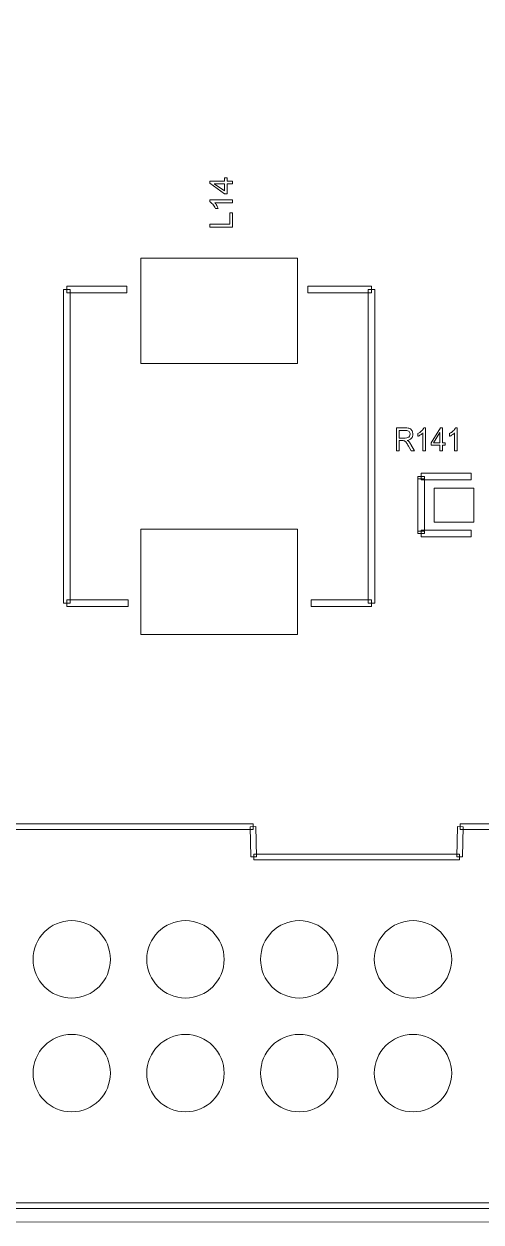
# Model space of a CAD drawing. Header units: millimetres. Extents: x -90 to 99, y -65 to 67.
# Drawn here: x -5.37 to 4.84, y -64.95 to -38.21 of the extents above; entities that cross this region are included whole.
import ezdxf

# ---------------------------------------------------------------- set-up
doc = ezdxf.new("R2010")
doc.units = ezdxf.units.MM
doc.header["$MEASUREMENT"] = 0
for name, color, linetype in [('BG_OUTLINE', 7, 'Continuous'), ('PG_SILKSCREEN_TOP', 7, 'Continuous'), ('PIN_TOP', 7, 'Continuous'), ('RD_SILKSCREEN_TOP', 7, 'Continuous')]:
    doc.layers.add(name, color=color, linetype=linetype)

msp = doc.modelspace()

# ---------------------------------------------------------------- linework, layer by layer
at = {"layer": 'BG_OUTLINE', "color": 3, "lineweight": 9}
msp.add_open_spline([(-71.7269, -61.8795), (-71.7269, -61.8795), (-71.7343, 42.2681), (-71.7343, 42.2681), (-71.7343, 42.2681), (-71.7348, 43.0066), (-71.4419, 43.715), (-70.92, 44.2375), (-70.92, 44.2375), (-70.3982, 44.76), (-69.6866, 45.0538), (-68.9482, 45.0543), (-68.9482, 45.0543), (-68.9482, 45.0543), (75.2046, 45.0543), (75.2046, 45.0543), (75.2046, 45.0543), (76.8319, 45.0552), (78.1763, 43.7805), (78.2661, 42.1556), (78.2661, 42.1556), (78.2661, 42.1556), (78.2661, 31.2814), (78.2661, 31.2814), (78.2661, 31.2814), (78.2661, 31.2814), (72.2646, 31.2814), (72.2646, 31.2814), (72.2646, 31.2814), (72.2646, 31.2814), (72.2646, 26.9814), (72.2646, 26.9814), (72.2646, 26.9814), (72.2646, 26.9814), (78.2661, 26.9814), (78.2661, 26.9814), (78.2661, 26.9814), (78.2661, 26.9814), (78.2661, 18.6553), (78.2661, 18.6553), (78.2661, 18.6553), (78.2661, 18.6553), (72.2496, 18.6553), (72.2496, 18.6553), (72.2496, 18.6553), (72.2496, 18.6553), (72.2496, 14.3553), (72.2496, 14.3553), (72.2496, 14.3553), (72.2496, 14.3553), (78.2661, 14.3553), (78.2661, 14.3553), (78.2661, 14.3553), (78.2661, 14.3553), (78.2661, 9.255), (78.2661, 9.255), (78.2661, 9.255), (78.2661, 9.255), (72.2648, 9.255), (72.2648, 9.255), (72.2648, 9.255), (72.2648, 9.255), (72.2648, 4.955), (72.2648, 4.955), (72.2648, 4.955), (72.2648, 4.955), (78.2661, 4.955), (78.2661, 4.955), (78.2661, 4.955), (78.2661, 4.955), (78.2661, -3.3762), (78.2661, -3.3762), (78.2661, -3.3762), (78.2661, -3.3762), (72.2445, -3.3762), (72.2445, -3.3762), (72.2445, -3.3762), (72.2445, -3.3762), (72.2445, -7.6762), (72.2445, -7.6762), (72.2445, -7.6762), (72.2445, -7.6762), (78.2661, -7.6762), (78.2661, -7.6762), (78.2661, -7.6762), (78.2661, -7.6762), (78.2661, -12.7615), (78.2661, -12.7615), (78.2661, -12.7615), (78.2661, -12.7615), (72.2651, -12.7615), (72.2651, -12.7615), (72.2651, -12.7615), (72.2651, -12.7615), (72.2651, -17.0615), (72.2651, -17.0615), (72.2651, -17.0615), (72.2651, -17.0615), (78.2661, -17.0615), (78.2661, -17.0615), (78.2661, -17.0615), (78.2661, -17.0615), (78.2661, -25.4097), (78.2661, -25.4097), (78.2661, -25.4097), (78.2661, -25.4097), (72.2656, -25.4097), (72.2656, -25.4097), (72.2656, -25.4097), (72.2656, -25.4097), (72.2656, -29.7097), (72.2656, -29.7097), (72.2656, -29.7097), (72.2656, -29.7097), (78.2661, -29.7097), (78.2661, -29.7097), (78.2661, -29.7097), (78.2661, -29.7097), (78.2661, -34.793), (78.2661, -34.793), (78.2661, -34.793), (78.2661, -34.793), (72.2679, -34.793), (72.2679, -34.793), (72.2679, -34.793), (72.2679, -34.793), (72.2679, -39.0929), (72.2679, -39.0929), (72.2679, -39.0929), (72.2679, -39.0929), (78.2661, -39.0929), (78.2661, -39.0929), (78.2661, -39.0929), (78.2661, -39.0929), (78.2661, -47.4269), (78.2661, -47.4269), (78.2661, -47.4269), (78.2661, -47.4269), (72.2679, -47.4269), (72.2679, -47.4269), (72.2679, -47.4269), (72.2679, -47.4269), (72.2679, -51.7269), (72.2679, -51.7269), (72.2679, -51.7269), (72.2679, -51.7269), (78.2661, -51.7269), (78.2661, -51.7269), (78.2661, -51.7269), (78.2661, -51.7269), (78.2661, -51.8138), (78.2661, -51.8138), (78.2661, -51.8138), (78.2661, -51.8138), (78.2656, -61.8468), (78.2656, -61.8468), (78.2656, -61.8468), (78.2661, -62.6669), (77.9407, -63.4536), (77.3612, -64.0339), (77.3612, -64.0339), (76.7817, -64.6142), (75.9915, -64.9405), (75.1713, -64.941), (75.1713, -64.941), (75.1713, -64.941), (-68.6609, -64.9456), (-68.6609, -64.9456), (-68.6609, -64.9456), (-69.4735, -64.9461), (-70.2531, -64.6237), (-70.8281, -64.0495), (-70.8281, -64.0495), (-71.4031, -63.4752), (-71.7264, -62.6922), (-71.7269, -61.8795)], degree=3, knots=[0, 0, 0, 0, 0.0227273, 0.0227273, 0.0227273, 0.0227273, 0.0454545, 0.0454545, 0.0454545, 0.0454545, 0.0681818, 0.0681818, 0.0681818, 0.0681818, 0.0909091, 0.0909091, 0.0909091, 0.0909091, 0.1136364, 0.1136364, 0.1136364, 0.1136364, 0.1363636, 0.1363636, 0.1363636, 0.1363636, 0.1590909, 0.1590909, 0.1590909, 0.1590909, 0.1818182, 0.1818182, 0.1818182, 0.1818182, 0.2045455, 0.2045455, 0.2045455, 0.2045455, 0.2272727, 0.2272727, 0.2272727, 0.2272727, 0.25, 0.25, 0.25, 0.25, 0.2727273, 0.2727273, 0.2727273, 0.2727273, 0.2954545, 0.2954545, 0.2954545, 0.2954545, 0.3181818, 0.3181818, 0.3181818, 0.3181818, 0.3409091, 0.3409091, 0.3409091, 0.3409091, 0.3636364, 0.3636364, 0.3636364, 0.3636364, 0.3863636, 0.3863636, 0.3863636, 0.3863636, 0.4090909, 0.4090909, 0.4090909, 0.4090909, 0.4318182, 0.4318182, 0.4318182, 0.4318182, 0.4545455, 0.4545455, 0.4545455, 0.4545455, 0.4772727, 0.4772727, 0.4772727, 0.4772727, 0.5, 0.5, 0.5, 0.5, 0.5227273, 0.5227273, 0.5227273, 0.5227273, 0.5454545, 0.5454545, 0.5454545, 0.5454545, 0.5681818, 0.5681818, 0.5681818, 0.5681818, 0.5909091, 0.5909091, 0.5909091, 0.5909091, 0.6136364, 0.6136364, 0.6136364, 0.6136364, 0.6363636, 0.6363636, 0.6363636, 0.6363636, 0.6590909, 0.6590909, 0.6590909, 0.6590909, 0.6818182, 0.6818182, 0.6818182, 0.6818182, 0.7045455, 0.7045455, 0.7045455, 0.7045455, 0.7272727, 0.7272727, 0.7272727, 0.7272727, 0.75, 0.75, 0.75, 0.75, 0.7727273, 0.7727273, 0.7727273, 0.7727273, 0.7954545, 0.7954545, 0.7954545, 0.7954545, 0.8181818, 0.8181818, 0.8181818, 0.8181818, 0.8409091, 0.8409091, 0.8409091, 0.8409091, 0.8636364, 0.8636364, 0.8636364, 0.8636364, 0.8863636, 0.8863636, 0.8863636, 0.8863636, 0.9090909, 0.9090909, 0.9090909, 0.9090909, 0.9318182, 0.9318182, 0.9318182, 0.9318182, 0.9545455, 0.9545455, 0.9545455, 0.9545455, 0.9772727, 0.9772727, 0.9772727, 0.9772727, 1, 1, 1, 1], dxfattribs=at)
at = {"layer": 'PG_SILKSCREEN_TOP', "color": 6, "lineweight": 9}
for points in [[(-4.408, -44.2115), (-4.408, -44.2115), (-4.408, -44.0591), (-4.408, -44.0591), (-4.408, -44.0591), (-4.408, -44.0591), (-3.0654, -44.0591), (-3.0654, -44.0591), (-3.0654, -44.0591), (-3.0654, -44.0591), (-3.0654, -44.2115), (-3.0654, -44.2115), (-3.0654, -44.2115), (-3.0654, -44.2115), (-4.408, -44.2115), (-4.408, -44.2115)], [(0.9732, -44.2115), (0.9732, -44.2115), (0.9732, -44.0591), (0.9732, -44.0591), (0.9732, -44.0591), (0.9732, -44.0591), (2.3921, -44.0591), (2.3921, -44.0591), (2.3921, -44.0591), (2.3921, -44.0591), (2.3921, -44.2115), (2.3921, -44.2115), (2.3921, -44.2115), (2.3921, -44.2115), (0.9732, -44.2115), (0.9732, -44.2115)], [(-4.3318, -51.1356), (-4.3318, -51.1356), (-4.4842, -51.1356), (-4.4842, -51.1356), (-4.4842, -51.1356), (-4.4842, -51.1356), (-4.4842, -44.1353), (-4.4842, -44.1353), (-4.4842, -44.1353), (-4.4842, -44.1353), (-4.3318, -44.1353), (-4.3318, -44.1353), (-4.3318, -44.1353), (-4.3318, -44.1353), (-4.3318, -51.1356), (-4.3318, -51.1356)], [(2.3159, -44.1353), (2.3159, -44.1353), (2.4683, -44.1353), (2.4683, -44.1353), (2.4683, -44.1353), (2.4683, -44.1353), (2.4683, -51.1356), (2.4683, -51.1356), (2.4683, -51.1356), (2.4683, -51.1356), (2.3159, -51.1356), (2.3159, -51.1356), (2.3159, -51.1356), (2.3159, -51.1356), (2.3159, -44.1353), (2.3159, -44.1353)], [(3.4243, -48.3086), (3.4243, -48.3086), (3.5767, -48.3086), (3.5767, -48.3086), (3.5767, -48.3086), (3.5767, -48.3086), (3.5767, -48.3594), (3.5767, -48.3594), (3.5767, -48.3594), (3.5767, -48.3594), (3.4243, -48.3594), (3.4243, -48.3594), (3.4243, -48.3594), (3.4243, -48.3594), (3.4243, -48.3086), (3.4243, -48.3086)], [(3.4243, -48.3594), (3.4243, -48.3594), (3.5767, -48.3594), (3.5767, -48.3594), (3.5767, -48.3594), (3.5767, -48.3594), (3.5767, -49.5278), (3.5767, -49.5278), (3.5767, -49.5278), (3.5767, -49.5278), (3.4243, -49.5278), (3.4243, -49.5278), (3.4243, -49.5278), (3.4243, -49.5278), (3.4243, -48.3594), (3.4243, -48.3594)], [(4.6181, -48.2324), (4.6181, -48.2324), (4.6181, -48.3848), (4.6181, -48.3848), (4.6181, -48.3848), (4.6181, -48.3848), (3.5005, -48.3848), (3.5005, -48.3848), (3.5005, -48.3848), (3.5005, -48.3848), (3.5005, -48.2324), (3.5005, -48.2324), (3.5005, -48.2324), (3.5005, -48.2324), (4.6181, -48.2324), (4.6181, -48.2324)], [(3.4243, -49.5278), (3.4243, -49.5278), (3.5767, -49.5278), (3.5767, -49.5278), (3.5767, -49.5278), (3.5767, -49.5278), (3.5767, -49.5786), (3.5767, -49.5786), (3.5767, -49.5786), (3.5767, -49.5786), (3.4243, -49.5786), (3.4243, -49.5786), (3.4243, -49.5786), (3.4243, -49.5786), (3.4243, -49.5278), (3.4243, -49.5278)], [(3.5005, -49.6548), (3.5005, -49.6548), (3.5005, -49.5024), (3.5005, -49.5024), (3.5005, -49.5024), (3.5005, -49.5024), (4.6181, -49.5024), (4.6181, -49.5024), (4.6181, -49.5024), (4.6181, -49.5024), (4.6181, -49.6548), (4.6181, -49.6548), (4.6181, -49.6548), (4.6181, -49.6548), (3.5005, -49.6548), (3.5005, -49.6548)], [(-3.04, -51.0594), (-3.04, -51.0594), (-3.04, -51.2118), (-3.04, -51.2118), (-3.04, -51.2118), (-3.04, -51.2118), (-4.408, -51.2118), (-4.408, -51.2118), (-4.408, -51.2118), (-4.408, -51.2118), (-4.408, -51.0594), (-4.408, -51.0594), (-4.408, -51.0594), (-4.408, -51.0594), (-3.04, -51.0594), (-3.04, -51.0594)], [(2.3921, -51.0594), (2.3921, -51.0594), (2.3921, -51.2118), (2.3921, -51.2118), (2.3921, -51.2118), (2.3921, -51.2118), (1.0494, -51.2118), (1.0494, -51.2118), (1.0494, -51.2118), (1.0494, -51.2118), (1.0494, -51.0594), (1.0494, -51.0594), (1.0494, -51.0594), (1.0494, -51.0594), (2.3921, -51.0594), (2.3921, -51.0594)], [(-27.2496, -56.1866), (-27.2496, -56.1866), (-27.2496, -56.0596), (-27.2496, -56.0596), (-27.2496, -56.0596), (-27.2496, -56.0596), (-0.2498, -56.0596), (-0.2498, -56.0596), (-0.2498, -56.0596), (-0.2498, -56.0596), (-0.2498, -56.1866), (-0.2498, -56.1866), (-0.2498, -56.1866), (-0.2498, -56.1866), (-27.2496, -56.1866), (-27.2496, -56.1866)], [(-0.3133, -56.1244), (-0.3133, -56.1244), (-0.1863, -56.1219), (-0.1863, -56.1219), (-0.1863, -56.1219), (-0.1863, -56.1219), (-0.1729, -56.796), (-0.1729, -56.796), (-0.1729, -56.796), (-0.1729, -56.796), (-0.2998, -56.7985), (-0.2998, -56.7985), (-0.2998, -56.7985), (-0.2998, -56.7985), (-0.3133, -56.1244), (-0.3133, -56.1244)], [(4.4251, -56.7985), (4.4251, -56.7985), (4.2981, -56.796), (4.2981, -56.796), (4.2981, -56.796), (4.2981, -56.796), (4.3118, -56.1218), (4.3118, -56.1218), (4.3118, -56.1218), (4.3118, -56.1218), (4.4388, -56.1244), (4.4388, -56.1244), (4.4388, -56.1244), (4.4388, -56.1244), (4.4251, -56.7985), (4.4251, -56.7985)], [(4.3753, -56.1866), (4.3753, -56.1866), (4.3753, -56.0596), (4.3753, -56.0596), (4.3753, -56.0596), (4.3753, -56.0596), (31.35, -56.0596), (31.35, -56.0596), (31.35, -56.0596), (31.35, -56.0596), (31.35, -56.1866), (31.35, -56.1866), (31.35, -56.1866), (31.35, -56.1866), (4.3753, -56.1866), (4.3753, -56.1866)], [(-0.2363, -56.8607), (-0.2363, -56.8607), (-0.2363, -56.7337), (-0.2363, -56.7337), (-0.2363, -56.7337), (-0.2363, -56.7337), (4.3616, -56.7337), (4.3616, -56.7337), (4.3616, -56.7337), (4.3616, -56.7337), (4.3616, -56.8607), (4.3616, -56.8607), (4.3616, -56.8607), (4.3616, -56.8607), (-0.2363, -56.8607), (-0.2363, -56.8607)], [(31.35, -64.5199), (31.35, -64.5199), (31.35, -64.6469), (31.35, -64.6469), (31.35, -64.6469), (31.35, -64.6469), (-27.2496, -64.6469), (-27.2496, -64.6469), (-27.2496, -64.6469), (-27.2496, -64.6469), (-27.2496, -64.5199), (-27.2496, -64.5199), (-27.2496, -64.5199), (-27.2496, -64.5199), (31.35, -64.5199), (31.35, -64.5199)]]:
    msp.add_open_spline(points, degree=3, knots=[0, 0, 0, 0, 0.25, 0.25, 0.25, 0.25, 0.5, 0.5, 0.5, 0.5, 0.75, 0.75, 0.75, 0.75, 1, 1, 1, 1], dxfattribs=at)
at = {"layer": 'PIN_TOP', "lineweight": 9}
for points in [[(0.7421, -45.7853), (0.7421, -45.7853), (-2.7581, -45.7853), (-2.7581, -45.7853), (-2.7581, -45.7853), (-2.7581, -45.7853), (-2.7581, -43.4358), (-2.7581, -43.4358), (-2.7581, -43.4358), (-2.7581, -43.4358), (0.7421, -43.4358), (0.7421, -43.4358), (0.7421, -43.4358), (0.7421, -43.4358), (0.7421, -45.7853), (0.7421, -45.7853)], [(4.6816, -48.5661), (4.6816, -48.5661), (4.6816, -49.3281), (4.6816, -49.3281), (4.6816, -49.3281), (4.6816, -49.3281), (3.7926, -49.3281), (3.7926, -49.3281), (3.7926, -49.3281), (3.7926, -49.3281), (3.7926, -48.5661), (3.7926, -48.5661), (3.7926, -48.5661), (3.7926, -48.5661), (4.6816, -48.5661), (4.6816, -48.5661)], [(0.7421, -51.8351), (0.7421, -51.8351), (-2.7581, -51.8351), (-2.7581, -51.8351), (-2.7581, -51.8351), (-2.7581, -51.8351), (-2.7581, -49.4856), (-2.7581, -49.4856), (-2.7581, -49.4856), (-2.7581, -49.4856), (0.7421, -49.4856), (0.7421, -49.4856), (0.7421, -49.4856), (0.7421, -49.4856), (0.7421, -51.8351), (0.7421, -51.8351)], [(-3.4362, -59.0832), (-3.4362, -58.6063), (-3.8229, -58.2196), (-4.2998, -58.2196), (-4.2998, -58.2196), (-4.7768, -58.2196), (-5.1634, -58.6063), (-5.1634, -59.0832), (-5.1634, -59.0832), (-5.1634, -59.5602), (-4.7768, -59.9468), (-4.2998, -59.9468), (-4.2998, -59.9468), (-3.8229, -59.9468), (-3.4362, -59.5602), (-3.4362, -59.0832)], [(-0.8962, -59.0832), (-0.8962, -58.6063), (-1.2829, -58.2196), (-1.7598, -58.2196), (-1.7598, -58.2196), (-2.2368, -58.2196), (-2.6234, -58.6063), (-2.6234, -59.0832), (-2.6234, -59.0832), (-2.6234, -59.5602), (-2.2368, -59.9468), (-1.7598, -59.9468), (-1.7598, -59.9468), (-1.2829, -59.9468), (-0.8962, -59.5602), (-0.8962, -59.0832)], [(1.6438, -59.0832), (1.6438, -58.6063), (1.2571, -58.2196), (0.7802, -58.2196), (0.7802, -58.2196), (0.3032, -58.2196), (-0.0834, -58.6063), (-0.0834, -59.0832), (-0.0834, -59.0832), (-0.0834, -59.5602), (0.3032, -59.9468), (0.7802, -59.9468), (0.7802, -59.9468), (1.2571, -59.9468), (1.6438, -59.5602), (1.6438, -59.0832)], [(4.1838, -59.0832), (4.1838, -58.6063), (3.7971, -58.2196), (3.3202, -58.2196), (3.3202, -58.2196), (2.8432, -58.2196), (2.4566, -58.6063), (2.4566, -59.0832), (2.4566, -59.0832), (2.4566, -59.5602), (2.8432, -59.9468), (3.3202, -59.9468), (3.3202, -59.9468), (3.7971, -59.9468), (4.1838, -59.5602), (4.1838, -59.0832)], [(-3.4362, -61.6232), (-3.4362, -61.1463), (-3.8229, -60.7596), (-4.2998, -60.7596), (-4.2998, -60.7596), (-4.7768, -60.7596), (-5.1634, -61.1463), (-5.1634, -61.6232), (-5.1634, -61.6232), (-5.1634, -62.1002), (-4.7768, -62.4868), (-4.2998, -62.4868), (-4.2998, -62.4868), (-3.8229, -62.4868), (-3.4362, -62.1002), (-3.4362, -61.6232)], [(-0.8962, -61.6232), (-0.8962, -61.1463), (-1.2829, -60.7596), (-1.7598, -60.7596), (-1.7598, -60.7596), (-2.2368, -60.7596), (-2.6234, -61.1463), (-2.6234, -61.6232), (-2.6234, -61.6232), (-2.6234, -62.1002), (-2.2368, -62.4868), (-1.7598, -62.4868), (-1.7598, -62.4868), (-1.2829, -62.4868), (-0.8962, -62.1002), (-0.8962, -61.6232)], [(1.6438, -61.6232), (1.6438, -61.1463), (1.2571, -60.7596), (0.7802, -60.7596), (0.7802, -60.7596), (0.3032, -60.7596), (-0.0834, -61.1463), (-0.0834, -61.6232), (-0.0834, -61.6232), (-0.0834, -62.1002), (0.3032, -62.4868), (0.7802, -62.4868), (0.7802, -62.4868), (1.2571, -62.4868), (1.6438, -62.1002), (1.6438, -61.6232)], [(4.1838, -61.6232), (4.1838, -61.1463), (3.7971, -60.7596), (3.3202, -60.7596), (3.3202, -60.7596), (2.8432, -60.7596), (2.4566, -61.1463), (2.4566, -61.6232), (2.4566, -61.6232), (2.4566, -62.1002), (2.8432, -62.4868), (3.3202, -62.4868), (3.3202, -62.4868), (3.7971, -62.4868), (4.1838, -62.1002), (4.1838, -61.6232)]]:
    msp.add_open_spline(points, degree=3, knots=[0, 0, 0, 0, 0.25, 0.25, 0.25, 0.25, 0.5, 0.5, 0.5, 0.5, 0.75, 0.75, 0.75, 0.75, 1, 1, 1, 1], dxfattribs=at)
at = {"layer": 'RD_SILKSCREEN_TOP', "color": 8, "lineweight": 9}
for points, knots in [([(-0.7073, -41.776), (-0.7073, -41.776), (-0.8292, -41.776), (-0.8292, -41.776), (-0.8292, -41.776), (-0.8292, -41.776), (-0.8292, -41.9968), (-0.8292, -41.9968), (-0.8292, -41.9968), (-0.8292, -41.9968), (-0.8865, -41.9968), (-0.8865, -41.9968), (-0.8865, -41.9968), (-0.8865, -41.9968), (-1.2164, -41.7645), (-1.2164, -41.7645), (-1.2164, -41.7645), (-1.2164, -41.7645), (-1.2164, -41.7134), (-1.2164, -41.7134), (-1.2164, -41.7134), (-1.2164, -41.7134), (-0.8865, -41.7134), (-0.8865, -41.7134), (-0.8865, -41.7134), (-0.8865, -41.7134), (-0.8865, -41.6446), (-0.8865, -41.6446), (-0.8865, -41.6446), (-0.8865, -41.6446), (-0.8292, -41.6446), (-0.8292, -41.6446), (-0.8292, -41.6446), (-0.8292, -41.6446), (-0.8292, -41.7134), (-0.8292, -41.7134), (-0.8292, -41.7134), (-0.8292, -41.7134), (-0.7073, -41.7134), (-0.7073, -41.7134), (-0.7073, -41.7134), (-0.7073, -41.7134), (-0.7073, -41.776), (-0.7073, -41.776)], [0, 0, 0, 0, 0.0909091, 0.0909091, 0.0909091, 0.0909091, 0.1818182, 0.1818182, 0.1818182, 0.1818182, 0.2727273, 0.2727273, 0.2727273, 0.2727273, 0.3636364, 0.3636364, 0.3636364, 0.3636364, 0.4545455, 0.4545455, 0.4545455, 0.4545455, 0.5454545, 0.5454545, 0.5454545, 0.5454545, 0.6363636, 0.6363636, 0.6363636, 0.6363636, 0.7272727, 0.7272727, 0.7272727, 0.7272727, 0.8181818, 0.8181818, 0.8181818, 0.8181818, 0.9090909, 0.9090909, 0.9090909, 0.9090909, 1, 1, 1, 1]), ([(-0.8865, -41.776), (-0.8865, -41.776), (-1.116, -41.776), (-1.116, -41.776), (-1.116, -41.776), (-1.116, -41.776), (-0.8865, -41.9353), (-0.8865, -41.9353), (-0.8865, -41.9353), (-0.8865, -41.9353), (-0.8865, -41.776), (-0.8865, -41.776)], [0, 0, 0, 0, 0.3333333, 0.3333333, 0.3333333, 0.3333333, 0.6666667, 0.6666667, 0.6666667, 0.6666667, 1, 1, 1, 1]), ([(-0.7073, -42.1364), (-0.7073, -42.1364), (-0.7073, -42.1988), (-0.7073, -42.1988), (-0.7073, -42.1988), (-0.7073, -42.1988), (-1.1056, -42.1988), (-1.1056, -42.1988), (-1.1056, -42.1988), (-1.0912, -42.2139), (-1.0769, -42.2336), (-1.0625, -42.258), (-1.0625, -42.258), (-1.0482, -42.2825), (-1.0374, -42.3045), (-1.0303, -42.3239), (-1.0303, -42.3239), (-1.0303, -42.3239), (-1.0906, -42.3239), (-1.0906, -42.3239), (-1.0906, -42.3239), (-1.1071, -42.2889), (-1.127, -42.2583), (-1.1504, -42.2322), (-1.1504, -42.2322), (-1.1738, -42.2061), (-1.1965, -42.1875), (-1.2185, -42.1766), (-1.2185, -42.1766), (-1.2185, -42.1766), (-1.2185, -42.1364), (-1.2185, -42.1364), (-1.2185, -42.1364), (-1.2185, -42.1364), (-0.7073, -42.1364), (-0.7073, -42.1364)], [0, 0, 0, 0, 0.1111111, 0.1111111, 0.1111111, 0.1111111, 0.2222222, 0.2222222, 0.2222222, 0.2222222, 0.3333333, 0.3333333, 0.3333333, 0.3333333, 0.4444444, 0.4444444, 0.4444444, 0.4444444, 0.5555556, 0.5555556, 0.5555556, 0.5555556, 0.6666667, 0.6666667, 0.6666667, 0.6666667, 0.7777778, 0.7777778, 0.7777778, 0.7777778, 0.8888889, 0.8888889, 0.8888889, 0.8888889, 1, 1, 1, 1]), ([(-0.7073, -42.7448), (-0.7073, -42.7448), (-1.2164, -42.7448), (-1.2164, -42.7448), (-1.2164, -42.7448), (-1.2164, -42.7448), (-1.2164, -42.6773), (-1.2164, -42.6773), (-1.2164, -42.6773), (-1.2164, -42.6773), (-0.7674, -42.6773), (-0.7674, -42.6773), (-0.7674, -42.6773), (-0.7674, -42.6773), (-0.7674, -42.4266), (-0.7674, -42.4266), (-0.7674, -42.4266), (-0.7674, -42.4266), (-0.7073, -42.4266), (-0.7073, -42.4266), (-0.7073, -42.4266), (-0.7073, -42.4266), (-0.7073, -42.7448), (-0.7073, -42.7448)], [0, 0, 0, 0, 0.1666667, 0.1666667, 0.1666667, 0.1666667, 0.3333333, 0.3333333, 0.3333333, 0.3333333, 0.5, 0.5, 0.5, 0.5, 0.6666667, 0.6666667, 0.6666667, 0.6666667, 0.8333333, 0.8333333, 0.8333333, 0.8333333, 1, 1, 1, 1]), ([(2.9535, -47.7327), (2.9535, -47.7327), (2.9535, -47.2236), (2.9535, -47.2236), (2.9535, -47.2236), (2.9535, -47.2236), (3.155, -47.2236), (3.155, -47.2236), (3.155, -47.2236), (3.1956, -47.2236), (3.2264, -47.2282), (3.2474, -47.2373), (3.2474, -47.2373), (3.2685, -47.2465), (3.2853, -47.2626), (3.2981, -47.2857), (3.2981, -47.2857), (3.3107, -47.3089), (3.3169, -47.3345), (3.3169, -47.3625), (3.3169, -47.3625), (3.3169, -47.3987), (3.3065, -47.429), (3.2856, -47.4538), (3.2856, -47.4538), (3.2647, -47.4786), (3.2324, -47.4943), (3.1888, -47.5011), (3.1888, -47.5011), (3.2048, -47.5096), (3.2169, -47.518), (3.2251, -47.5265), (3.2251, -47.5265), (3.2427, -47.5445), (3.2593, -47.5671), (3.2751, -47.5941), (3.2751, -47.5941), (3.2751, -47.5941), (3.3541, -47.7327), (3.3541, -47.7327), (3.3541, -47.7327), (3.3541, -47.7327), (3.2784, -47.7327), (3.2784, -47.7327), (3.2784, -47.7327), (3.2784, -47.7327), (3.2183, -47.6267), (3.2183, -47.6267), (3.2183, -47.6267), (3.2007, -47.5963), (3.1863, -47.5728), (3.1748, -47.5567), (3.1748, -47.5567), (3.1635, -47.5404), (3.1533, -47.5291), (3.1444, -47.5227), (3.1444, -47.5227), (3.1354, -47.5161), (3.1263, -47.5116), (3.117, -47.509), (3.117, -47.509), (3.1101, -47.5075), (3.099, -47.5067), (3.0834, -47.5067), (3.0834, -47.5067), (3.0834, -47.5067), (3.0137, -47.5067), (3.0137, -47.5067), (3.0137, -47.5067), (3.0137, -47.5067), (3.0137, -47.7327), (3.0137, -47.7327), (3.0137, -47.7327), (3.0137, -47.7327), (2.9535, -47.7327), (2.9535, -47.7327)], [0, 0, 0, 0, 0.0526316, 0.0526316, 0.0526316, 0.0526316, 0.1052632, 0.1052632, 0.1052632, 0.1052632, 0.1578947, 0.1578947, 0.1578947, 0.1578947, 0.2105263, 0.2105263, 0.2105263, 0.2105263, 0.2631579, 0.2631579, 0.2631579, 0.2631579, 0.3157895, 0.3157895, 0.3157895, 0.3157895, 0.3684211, 0.3684211, 0.3684211, 0.3684211, 0.4210526, 0.4210526, 0.4210526, 0.4210526, 0.4736842, 0.4736842, 0.4736842, 0.4736842, 0.5263158, 0.5263158, 0.5263158, 0.5263158, 0.5789474, 0.5789474, 0.5789474, 0.5789474, 0.6315789, 0.6315789, 0.6315789, 0.6315789, 0.6842105, 0.6842105, 0.6842105, 0.6842105, 0.7368421, 0.7368421, 0.7368421, 0.7368421, 0.7894737, 0.7894737, 0.7894737, 0.7894737, 0.8421053, 0.8421053, 0.8421053, 0.8421053, 0.8947368, 0.8947368, 0.8947368, 0.8947368, 0.9473684, 0.9473684, 0.9473684, 0.9473684, 1, 1, 1, 1]), ([(3.0137, -47.4483), (3.0137, -47.4483), (3.143, -47.4483), (3.143, -47.4483), (3.143, -47.4483), (3.1704, -47.4483), (3.192, -47.4451), (3.2074, -47.4387), (3.2074, -47.4387), (3.223, -47.4323), (3.2348, -47.4221), (3.2428, -47.4082), (3.2428, -47.4082), (3.2508, -47.3942), (3.2548, -47.379), (3.2548, -47.3625), (3.2548, -47.3625), (3.2548, -47.3385), (3.2472, -47.3187), (3.2315, -47.3031), (3.2315, -47.3031), (3.2159, -47.2876), (3.1913, -47.2799), (3.1575, -47.2799), (3.1575, -47.2799), (3.1575, -47.2799), (3.0137, -47.2799), (3.0137, -47.2799), (3.0137, -47.2799), (3.0137, -47.2799), (3.0137, -47.4483), (3.0137, -47.4483)], [0, 0, 0, 0, 0.125, 0.125, 0.125, 0.125, 0.25, 0.25, 0.25, 0.25, 0.375, 0.375, 0.375, 0.375, 0.5, 0.5, 0.5, 0.5, 0.625, 0.625, 0.625, 0.625, 0.75, 0.75, 0.75, 0.75, 0.875, 0.875, 0.875, 0.875, 1, 1, 1, 1]), ([(3.5987, -47.7327), (3.5987, -47.7327), (3.543, -47.7327), (3.543, -47.7327), (3.543, -47.7327), (3.543, -47.7327), (3.543, -47.3344), (3.543, -47.3344), (3.543, -47.3344), (3.5295, -47.3488), (3.5119, -47.3631), (3.4901, -47.3775), (3.4901, -47.3775), (3.4683, -47.3918), (3.4486, -47.4026), (3.4313, -47.4097), (3.4313, -47.4097), (3.4313, -47.4097), (3.4313, -47.3494), (3.4313, -47.3494), (3.4313, -47.3494), (3.4626, -47.3329), (3.4899, -47.313), (3.5132, -47.2896), (3.5132, -47.2896), (3.5365, -47.2662), (3.5531, -47.2435), (3.5628, -47.2215), (3.5628, -47.2215), (3.5628, -47.2215), (3.5987, -47.2215), (3.5987, -47.2215), (3.5987, -47.2215), (3.5987, -47.2215), (3.5987, -47.7327), (3.5987, -47.7327)], [0, 0, 0, 0, 0.1111111, 0.1111111, 0.1111111, 0.1111111, 0.2222222, 0.2222222, 0.2222222, 0.2222222, 0.3333333, 0.3333333, 0.3333333, 0.3333333, 0.4444444, 0.4444444, 0.4444444, 0.4444444, 0.5555556, 0.5555556, 0.5555556, 0.5555556, 0.6666667, 0.6666667, 0.6666667, 0.6666667, 0.7777778, 0.7777778, 0.7777778, 0.7777778, 0.8888889, 0.8888889, 0.8888889, 0.8888889, 1, 1, 1, 1]), ([(3.9205, -47.7327), (3.9205, -47.7327), (3.9205, -47.6108), (3.9205, -47.6108), (3.9205, -47.6108), (3.9205, -47.6108), (3.7233, -47.6108), (3.7233, -47.6108), (3.7233, -47.6108), (3.7233, -47.6108), (3.7233, -47.5535), (3.7233, -47.5535), (3.7233, -47.5535), (3.7233, -47.5535), (3.9307, -47.2236), (3.9307, -47.2236), (3.9307, -47.2236), (3.9307, -47.2236), (3.9764, -47.2236), (3.9764, -47.2236), (3.9764, -47.2236), (3.9764, -47.2236), (3.9764, -47.5535), (3.9764, -47.5535), (3.9764, -47.5535), (3.9764, -47.5535), (4.0378, -47.5535), (4.0378, -47.5535), (4.0378, -47.5535), (4.0378, -47.5535), (4.0378, -47.6108), (4.0378, -47.6108), (4.0378, -47.6108), (4.0378, -47.6108), (3.9764, -47.6108), (3.9764, -47.6108), (3.9764, -47.6108), (3.9764, -47.6108), (3.9764, -47.7327), (3.9764, -47.7327), (3.9764, -47.7327), (3.9764, -47.7327), (3.9205, -47.7327), (3.9205, -47.7327)], [0, 0, 0, 0, 0.0909091, 0.0909091, 0.0909091, 0.0909091, 0.1818182, 0.1818182, 0.1818182, 0.1818182, 0.2727273, 0.2727273, 0.2727273, 0.2727273, 0.3636364, 0.3636364, 0.3636364, 0.3636364, 0.4545455, 0.4545455, 0.4545455, 0.4545455, 0.5454545, 0.5454545, 0.5454545, 0.5454545, 0.6363636, 0.6363636, 0.6363636, 0.6363636, 0.7272727, 0.7272727, 0.7272727, 0.7272727, 0.8181818, 0.8181818, 0.8181818, 0.8181818, 0.9090909, 0.9090909, 0.9090909, 0.9090909, 1, 1, 1, 1]), ([(3.9205, -47.5535), (3.9205, -47.5535), (3.9205, -47.324), (3.9205, -47.324), (3.9205, -47.324), (3.9205, -47.324), (3.7782, -47.5535), (3.7782, -47.5535), (3.7782, -47.5535), (3.7782, -47.5535), (3.9205, -47.5535), (3.9205, -47.5535)], [0, 0, 0, 0, 0.3333333, 0.3333333, 0.3333333, 0.3333333, 0.6666667, 0.6666667, 0.6666667, 0.6666667, 1, 1, 1, 1]), ([(4.3049, -47.7327), (4.3049, -47.7327), (4.2492, -47.7327), (4.2492, -47.7327), (4.2492, -47.7327), (4.2492, -47.7327), (4.2492, -47.3344), (4.2492, -47.3344), (4.2492, -47.3344), (4.2357, -47.3488), (4.2181, -47.3631), (4.1963, -47.3775), (4.1963, -47.3775), (4.1745, -47.3918), (4.1548, -47.4026), (4.1375, -47.4097), (4.1375, -47.4097), (4.1375, -47.4097), (4.1375, -47.3494), (4.1375, -47.3494), (4.1375, -47.3494), (4.1688, -47.3329), (4.1961, -47.313), (4.2194, -47.2896), (4.2194, -47.2896), (4.2427, -47.2662), (4.2593, -47.2435), (4.269, -47.2215), (4.269, -47.2215), (4.269, -47.2215), (4.3049, -47.2215), (4.3049, -47.2215), (4.3049, -47.2215), (4.3049, -47.2215), (4.3049, -47.7327), (4.3049, -47.7327)], [0, 0, 0, 0, 0.1111111, 0.1111111, 0.1111111, 0.1111111, 0.2222222, 0.2222222, 0.2222222, 0.2222222, 0.3333333, 0.3333333, 0.3333333, 0.3333333, 0.4444444, 0.4444444, 0.4444444, 0.4444444, 0.5555556, 0.5555556, 0.5555556, 0.5555556, 0.6666667, 0.6666667, 0.6666667, 0.6666667, 0.7777778, 0.7777778, 0.7777778, 0.7777778, 0.8888889, 0.8888889, 0.8888889, 0.8888889, 1, 1, 1, 1])]:
    msp.add_open_spline(points, degree=3, knots=knots, dxfattribs=at)

doc.saveas('drawing.dxf')
